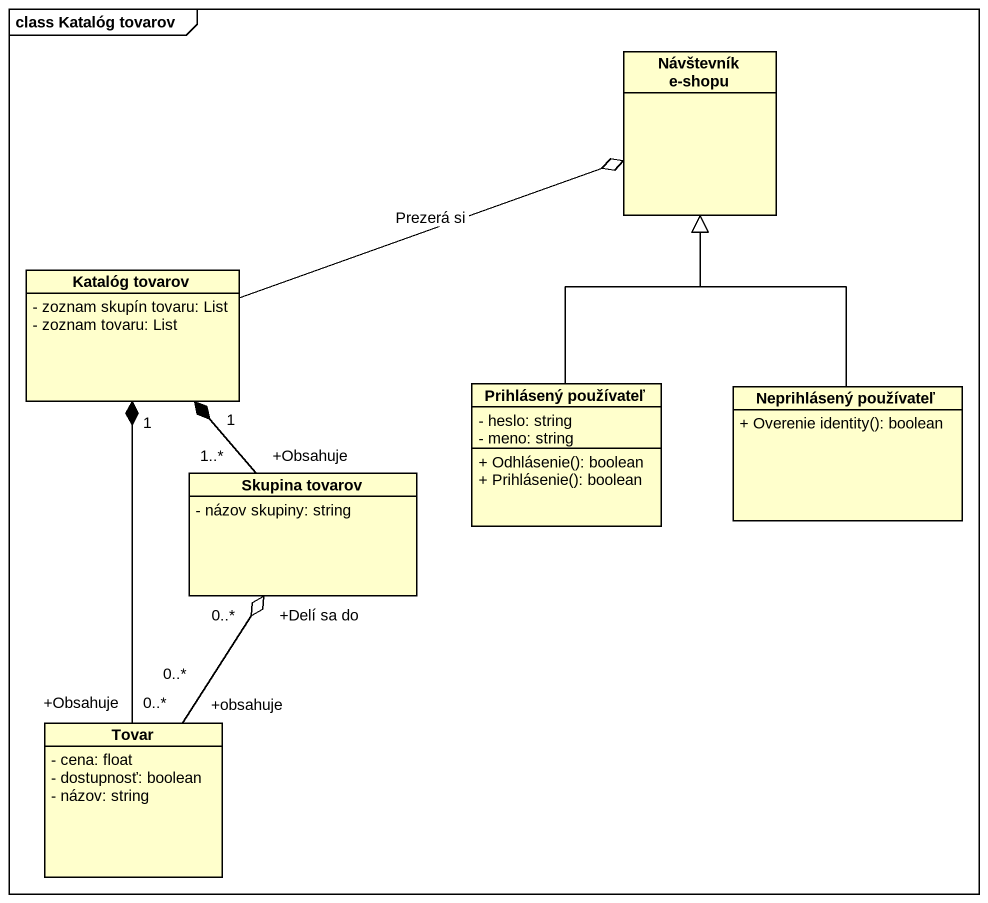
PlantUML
@startuml
mainframe class Katalóg tovarov
hide circle
hide empty members
skinparam classAttributeIconSize 0
class "Návštevník e-shopu" as Návštevník_e_shopu
class "Katalóg tovarov" as Katalóg_tovarov {
  - zoznam skupín tovaru: List
  - zoznam tovaru: List
}
class "Prihlásený používateľ" as Prihlásený_používateľ {
  - heslo: string
  - meno: string
  + Odhlásenie(): boolean
  + Prihlásenie(): boolean
}
class "Neprihlásený používateľ" as Neprihlásený_používateľ {
  + Overenie identity(): boolean
}
class "Skupina tovarov" as Skupina_tovarov {
  - názov skupiny: string
}
class Tovar {
  - cena: float
  - dostupnosť: boolean
  - názov: string
}
Katalóg_tovarov -right-o Návštevník_e_shopu : Prezerá si
Prihlásený_používateľ -up-|> Návštevník_e_shopu
Neprihlásený_používateľ -up-|> Návštevník_e_shopu
Skupina_tovarov "+Obsahuje\n1..*" -up-* "1" Katalóg_tovarov
Tovar "+Obsahuje\n0..*" -up-* "1" Katalóg_tovarov
Tovar "+obsahuje\n0..*" -up-o "+Delí sa do\n0..*" Skupina_tovarov
@enduml
